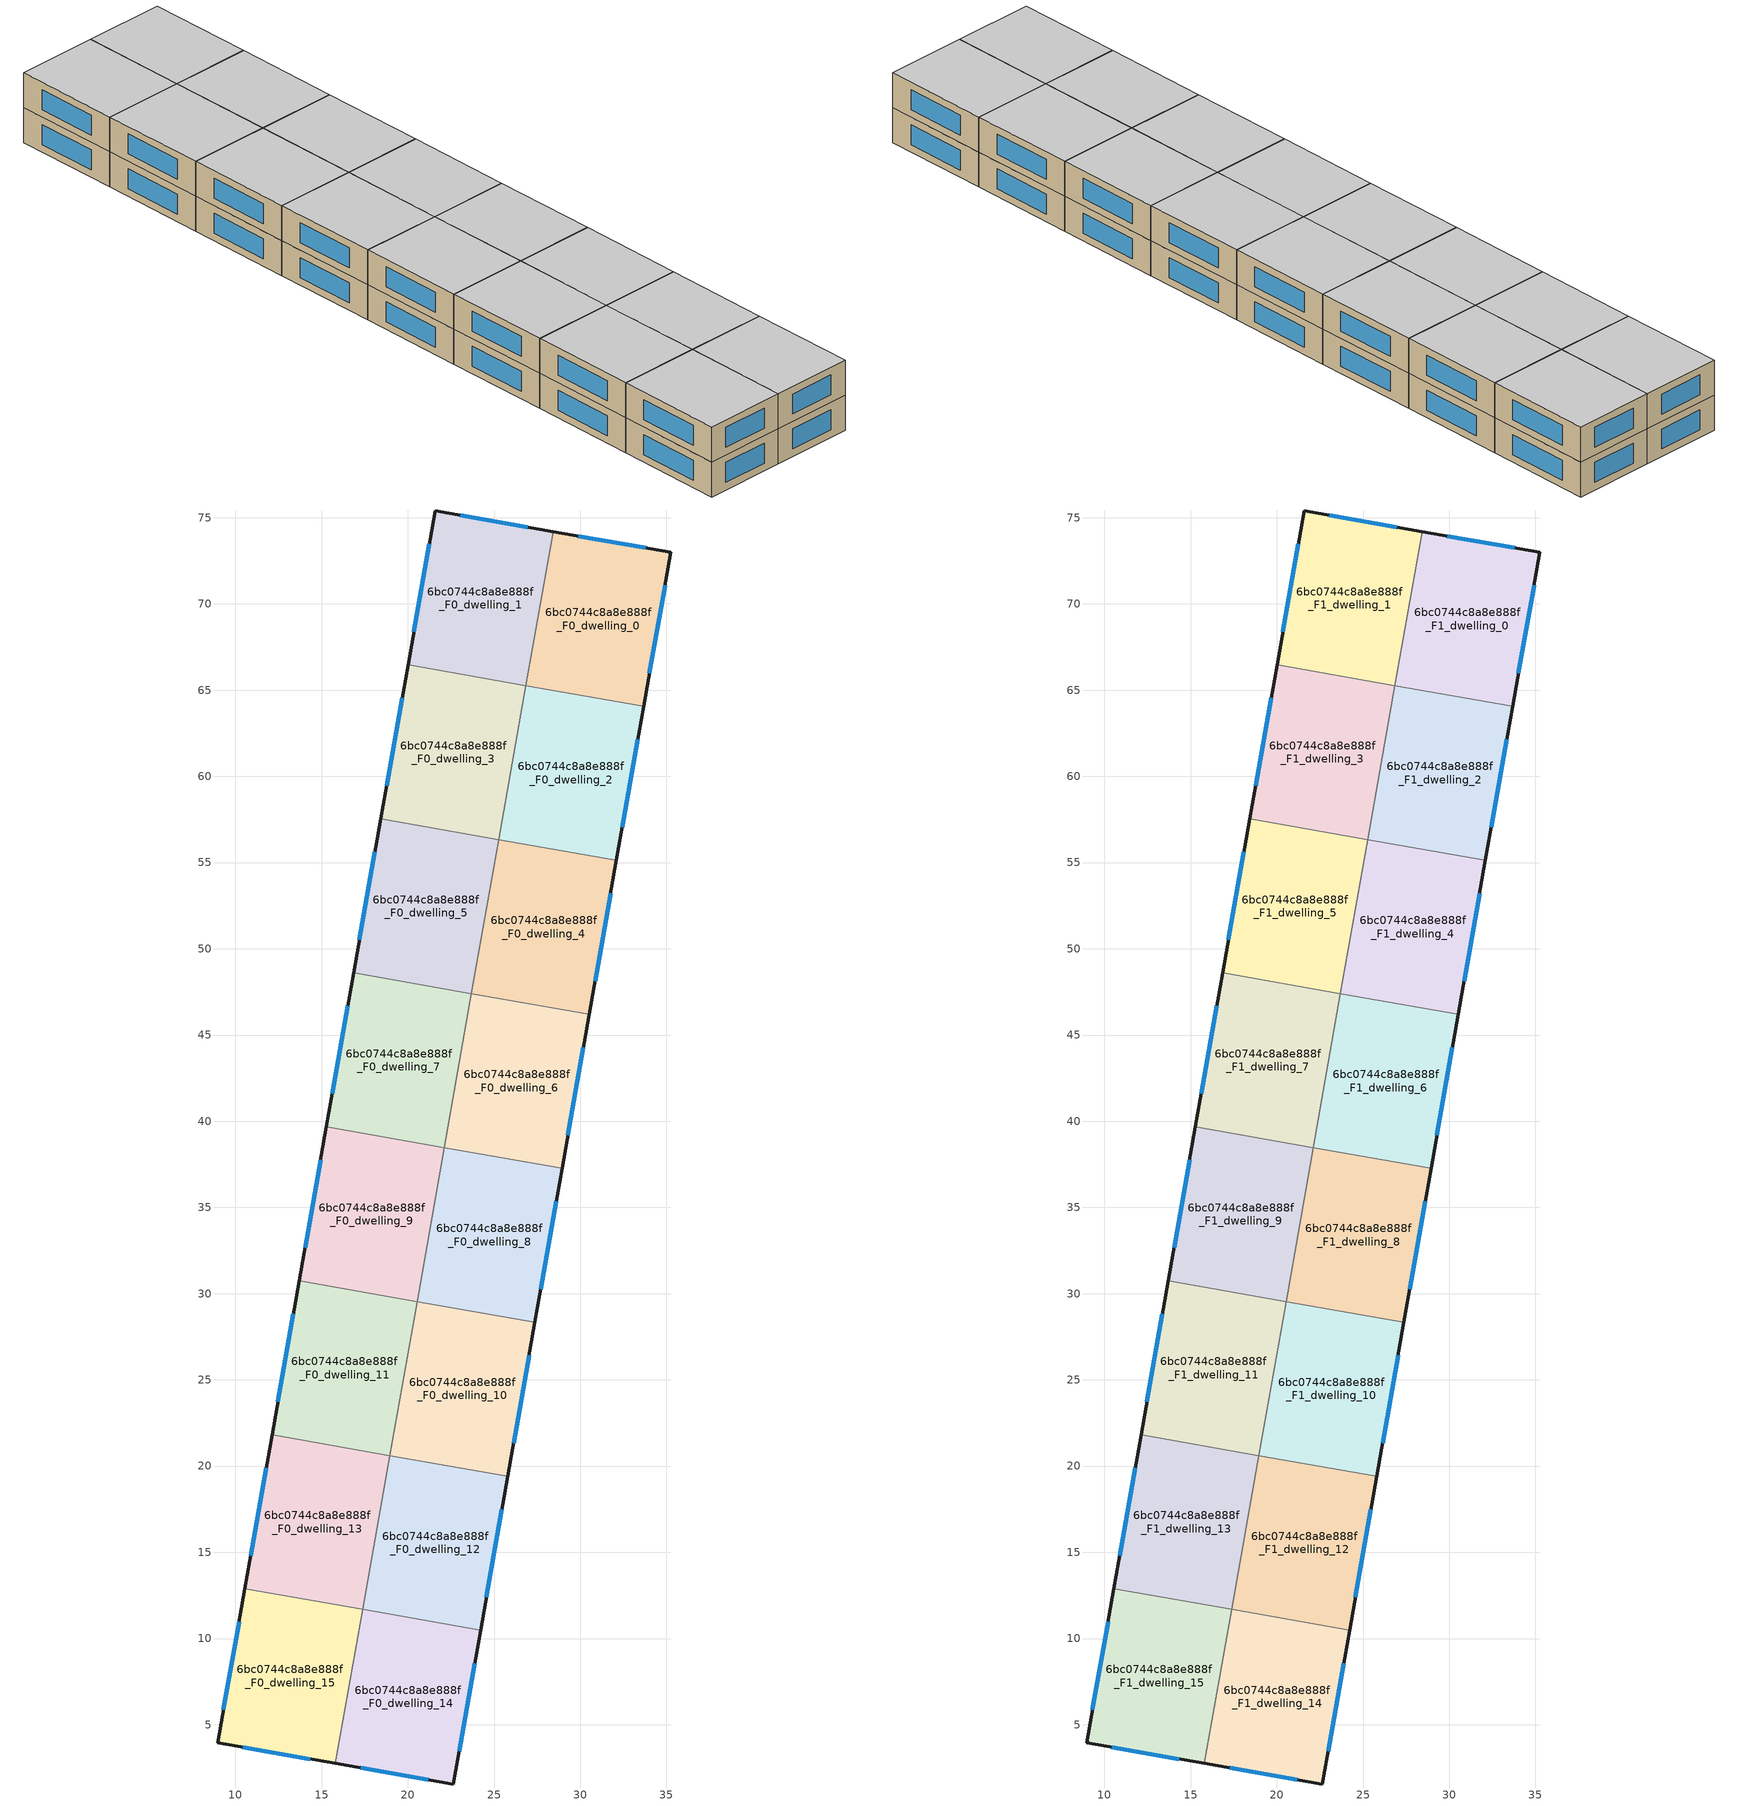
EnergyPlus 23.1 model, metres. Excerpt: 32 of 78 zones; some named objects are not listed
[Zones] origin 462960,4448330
6bc0744c8a8e888f_F0_dwelling_0
 floor ground (EU_floor_Construction): 35.26,72.99 33.68,64.05 26.85,65.26 28.42,74.19 z0
 wall outside (EU_wall_Construction): 33.68,64.05 35.26,72.99 28.42,74.19 z0:3
 wall to 6bc0744c8a8e888f_F0_dwelling_1 (EU_wall_Construction): 28.42,74.19 26.85,65.26 z0:3
 wall to 6bc0744c8a8e888f_F0_dwelling_2 (EU_wall_Construction): 26.85,65.26 33.68,64.05 z0:3
 window (EU_Window_Construction): 33.79,73.25 29.89,73.94 / 34.02,65.97 34.92,71.08 z0.64:2.36
6bc0744c8a8e888f_F0_dwelling_1
 floor ground (EU_floor_Construction): 28.42,74.19 26.85,65.26 20.01,66.47 21.59,75.39 z0
 wall outside (EU_wall_Construction): 28.42,74.19 21.59,75.39 20.01,66.47 z0:3
 wall to 6bc0744c8a8e888f_F0_dwelling_3 (EU_wall_Construction): 20.01,66.47 26.84,65.26 z0:3
 window (EU_Window_Construction): 26.96,74.45 23.05,75.13 / 21.25,73.48 20.35,68.38 z0.64:2.36
6bc0744c8a8e888f_F0_dwelling_10
 floor ground (EU_floor_Construction): 27.37,28.33 25.8,19.4 18.96,20.61 20.54,29.54 z0
 wall outside (EU_wall_Construction): 25.8,19.4 27.37,28.33 z0:3
 wall to 6bc0744c8a8e888f_F0_dwelling_12 (EU_wall_Construction): 18.96,20.61 25.8,19.4 z0:3
 wall to 6bc0744c8a8e888f_F0_dwelling_11 (EU_wall_Construction): 20.54,29.54 18.96,20.61 z0:3
 wall to 6bc0744c8a8e888f_F0_dwelling_8 (EU_wall_Construction): 27.37,28.33 20.54,29.54 z0:3
 window (EU_Window_Construction): 26.13,21.32 27.04,26.42 z0.64:2.36
6bc0744c8a8e888f_F0_dwelling_11
 floor ground (EU_floor_Construction): 20.54,29.54 18.96,20.61 12.12,21.82 13.7,30.75 z0
 wall outside (EU_wall_Construction): 13.7,30.75 12.12,21.82 z0:3
 wall to 6bc0744c8a8e888f_F0_dwelling_9 (EU_wall_Construction): 20.54,29.54 13.7,30.75 z0:3
 wall to 6bc0744c8a8e888f_F0_dwelling_13 (EU_wall_Construction): 12.12,21.82 18.96,20.61 z0:3
 window (EU_Window_Construction): 13.36,28.83 12.46,23.73 z0.64:2.36
6bc0744c8a8e888f_F0_dwelling_12
 floor ground (EU_floor_Construction): 25.8,19.4 24.22,10.48 17.39,11.68 18.96,20.61 z0
 wall outside (EU_wall_Construction): 24.22,10.48 25.8,19.4 z0:3
 wall to 6bc0744c8a8e888f_F0_dwelling_13 (EU_wall_Construction): 18.96,20.61 17.39,11.68 z0:3
 wall to 6bc0744c8a8e888f_F0_dwelling_14 (EU_wall_Construction): 17.39,11.68 24.22,10.48 z0:3
 window (EU_Window_Construction): 24.56,12.39 25.46,17.49 z0.64:2.36
6bc0744c8a8e888f_F0_dwelling_13
 floor ground (EU_floor_Construction): 18.96,20.61 17.39,11.68 10.55,12.89 12.12,21.82 z0
 wall outside (EU_wall_Construction): 12.12,21.82 10.55,12.89 z0:3
 wall to 6bc0744c8a8e888f_F0_dwelling_15 (EU_wall_Construction): 10.55,12.89 17.38,11.68 z0:3
 window (EU_Window_Construction): 11.79,19.91 10.89,14.8 z0.64:2.36
6bc0744c8a8e888f_F0_dwelling_14
 floor ground (EU_floor_Construction): 24.22,10.48 22.65,1.56 15.8,2.76 17.38,11.68 z0
 wall outside (EU_wall_Construction): 15.8,2.76 22.65,1.56 24.22,10.48 z0:3
 wall to 6bc0744c8a8e888f_F0_dwelling_15 (EU_wall_Construction): 17.38,11.68 15.8,2.76 z0:3
 window (EU_Window_Construction): 17.27,2.5 21.18,1.82 / 22.98,3.47 23.88,8.57 z0.64:2.36
6bc0744c8a8e888f_F0_dwelling_15
 floor ground (EU_floor_Construction): 17.38,11.68 15.8,2.76 8.97,3.95 10.55,12.89 z0
 wall outside (EU_wall_Construction): 10.55,12.89 8.97,3.95 15.8,2.76 z0:3
 window (EU_Window_Construction): 10.43,3.69 14.34,3.01 / 10.21,10.97 9.31,5.86 z0.64:2.36
6bc0744c8a8e888f_F0_dwelling_2
 floor ground (EU_floor_Construction): 33.68,64.05 32.1,55.12 25.27,56.33 26.84,65.26 z0
 wall outside (EU_wall_Construction): 32.1,55.12 33.68,64.05 z0:3
 wall to 6bc0744c8a8e888f_F0_dwelling_4 (EU_wall_Construction): 25.27,56.33 32.1,55.12 z0:3
 wall to 6bc0744c8a8e888f_F0_dwelling_3 (EU_wall_Construction): 26.84,65.26 25.27,56.33 z0:3
 window (EU_Window_Construction): 32.44,57.04 33.34,62.14 z0.64:2.36
6bc0744c8a8e888f_F0_dwelling_3
 floor ground (EU_floor_Construction): 26.84,65.26 25.27,56.33 18.43,57.54 20.01,66.47 z0
 wall outside (EU_wall_Construction): 20.01,66.47 18.43,57.54 z0:3
 wall to 6bc0744c8a8e888f_F0_dwelling_5 (EU_wall_Construction): 18.43,57.54 25.27,56.33 z0:3
 window (EU_Window_Construction): 19.67,64.55 18.77,59.45 z0.64:2.36
6bc0744c8a8e888f_F0_dwelling_4
 floor ground (EU_floor_Construction): 32.1,55.12 30.53,46.19 23.69,47.4 25.27,56.33 z0
 wall outside (EU_wall_Construction): 30.53,46.19 32.1,55.12 z0:3
 wall to 6bc0744c8a8e888f_F0_dwelling_6 (EU_wall_Construction): 23.69,47.4 30.53,46.19 z0:3
 wall to 6bc0744c8a8e888f_F0_dwelling_5 (EU_wall_Construction): 25.27,56.33 23.69,47.4 z0:3
 window (EU_Window_Construction): 30.86,48.11 31.76,53.21 z0.64:2.36
6bc0744c8a8e888f_F0_dwelling_5
 floor ground (EU_floor_Construction): 25.27,56.33 23.69,47.4 16.86,48.61 18.43,57.54 z0
 wall outside (EU_wall_Construction): 18.43,57.54 16.86,48.61 z0:3
 wall to 6bc0744c8a8e888f_F0_dwelling_7 (EU_wall_Construction): 16.86,48.61 23.69,47.4 z0:3
 window (EU_Window_Construction): 18.1,55.62 17.19,50.52 z0.64:2.36
6bc0744c8a8e888f_F0_dwelling_6
 floor ground (EU_floor_Construction): 30.53,46.19 28.95,37.26 22.11,38.47 23.69,47.4 z0
 wall outside (EU_wall_Construction): 28.95,37.26 30.53,46.19 z0:3
 wall to 6bc0744c8a8e888f_F0_dwelling_8 (EU_wall_Construction): 22.11,38.47 28.95,37.26 z0:3
 wall to 6bc0744c8a8e888f_F0_dwelling_7 (EU_wall_Construction): 23.69,47.4 22.11,38.47 z0:3
 window (EU_Window_Construction): 29.29,39.18 30.19,44.28 z0.64:2.36
6bc0744c8a8e888f_F0_dwelling_7
 floor ground (EU_floor_Construction): 23.69,47.4 22.11,38.47 15.28,39.68 16.86,48.61 z0
 wall outside (EU_wall_Construction): 16.86,48.61 15.28,39.68 z0:3
 wall to 6bc0744c8a8e888f_F0_dwelling_9 (EU_wall_Construction): 15.28,39.68 22.11,38.47 z0:3
 window (EU_Window_Construction): 16.52,46.69 15.62,41.59 z0.64:2.36
6bc0744c8a8e888f_F0_dwelling_8
 floor ground (EU_floor_Construction): 28.95,37.26 27.37,28.33 20.54,29.54 22.11,38.47 z0
 wall outside (EU_wall_Construction): 27.37,28.33 28.95,37.26 z0:3
 wall to 6bc0744c8a8e888f_F0_dwelling_9 (EU_wall_Construction): 22.11,38.47 20.54,29.54 z0:3
 window (EU_Window_Construction): 27.71,30.25 28.61,35.35 z0.64:2.36
6bc0744c8a8e888f_F0_dwelling_9
 floor ground (EU_floor_Construction): 22.11,38.47 20.54,29.54 13.7,30.75 15.28,39.68 z0
 wall outside (EU_wall_Construction): 15.28,39.68 13.7,30.75 z0:3
 window (EU_Window_Construction): 14.94,37.76 14.04,32.66 z0.64:2.36
6bc0744c8a8e888f_F1_dwelling_0
 floor to 6bc0744c8a8e888f_F0_dwelling_0 (EU_floor_Construction): 35.26,72.99 33.68,64.05 26.85,65.26 28.42,74.19 z3
 wall outside (EU_wall_Construction): 33.68,64.05 35.26,72.99 28.42,74.19 z3:6
 wall to 6bc0744c8a8e888f_F1_dwelling_1 (EU_wall_Construction): 28.42,74.19 26.85,65.26 z3:6
 wall to 6bc0744c8a8e888f_F1_dwelling_2 (EU_wall_Construction): 26.85,65.26 33.68,64.05 z3:6
 window (EU_Window_Construction): 33.79,73.25 29.89,73.94 / 34.02,65.97 34.92,71.08 z3.64:5.36
 ceiling to 6bc0744c8a8e888f_F2_dwelling_0 (EU_floor_Construction): 33.68,64.05 35.26,72.99 28.42,74.19 26.85,65.26 z6
6bc0744c8a8e888f_F1_dwelling_1
 floor to 6bc0744c8a8e888f_F0_dwelling_1 (EU_floor_Construction): 28.42,74.19 26.85,65.26 20.01,66.47 21.59,75.39 z3
 wall outside (EU_wall_Construction): 28.42,74.19 21.59,75.39 20.01,66.47 z3:6
 wall to 6bc0744c8a8e888f_F1_dwelling_3 (EU_wall_Construction): 20.01,66.47 26.84,65.26 z3:6
 window (EU_Window_Construction): 26.96,74.45 23.05,75.13 / 21.25,73.48 20.35,68.38 z3.64:5.36
 ceiling to 6bc0744c8a8e888f_F2_dwelling_1 (EU_floor_Construction): 26.85,65.26 28.42,74.19 21.59,75.39 20.01,66.47 z6
6bc0744c8a8e888f_F1_dwelling_10
 floor to 6bc0744c8a8e888f_F0_dwelling_10 (EU_floor_Construction): 27.37,28.33 25.8,19.4 18.96,20.61 20.54,29.54 z3
 wall outside (EU_wall_Construction): 25.8,19.4 27.37,28.33 z3:6
 wall to 6bc0744c8a8e888f_F1_dwelling_12 (EU_wall_Construction): 18.96,20.61 25.8,19.4 z3:6
 wall to 6bc0744c8a8e888f_F1_dwelling_11 (EU_wall_Construction): 20.54,29.54 18.96,20.61 z3:6
 wall to 6bc0744c8a8e888f_F1_dwelling_8 (EU_wall_Construction): 27.37,28.33 20.54,29.54 z3:6
 window (EU_Window_Construction): 26.13,21.32 27.04,26.42 z3.64:5.36
 ceiling to 6bc0744c8a8e888f_F2_dwelling_10 (EU_floor_Construction): 25.8,19.4 27.37,28.33 20.54,29.54 18.96,20.61 z6
6bc0744c8a8e888f_F1_dwelling_11
 floor to 6bc0744c8a8e888f_F0_dwelling_11 (EU_floor_Construction): 20.54,29.54 18.96,20.61 12.12,21.82 13.7,30.75 z3
 wall outside (EU_wall_Construction): 13.7,30.75 12.12,21.82 z3:6
 wall to 6bc0744c8a8e888f_F1_dwelling_9 (EU_wall_Construction): 20.54,29.54 13.7,30.75 z3:6
 wall to 6bc0744c8a8e888f_F1_dwelling_13 (EU_wall_Construction): 12.12,21.82 18.96,20.61 z3:6
 window (EU_Window_Construction): 13.36,28.83 12.46,23.73 z3.64:5.36
 ceiling to 6bc0744c8a8e888f_F2_dwelling_11 (EU_floor_Construction): 18.96,20.61 20.54,29.54 13.7,30.75 12.12,21.82 z6
6bc0744c8a8e888f_F1_dwelling_12
 floor to 6bc0744c8a8e888f_F0_dwelling_12 (EU_floor_Construction): 25.8,19.4 24.22,10.48 17.39,11.68 18.96,20.61 z3
 wall outside (EU_wall_Construction): 24.22,10.48 25.8,19.4 z3:6
 wall to 6bc0744c8a8e888f_F1_dwelling_13 (EU_wall_Construction): 18.96,20.61 17.39,11.68 z3:6
 wall to 6bc0744c8a8e888f_F1_dwelling_14 (EU_wall_Construction): 17.39,11.68 24.22,10.48 z3:6
 window (EU_Window_Construction): 24.56,12.39 25.46,17.49 z3.64:5.36
 ceiling to 6bc0744c8a8e888f_F2_dwelling_12 (EU_floor_Construction): 24.22,10.48 25.8,19.4 18.96,20.61 17.39,11.68 z6
6bc0744c8a8e888f_F1_dwelling_13
 floor to 6bc0744c8a8e888f_F0_dwelling_13 (EU_floor_Construction): 18.96,20.61 17.39,11.68 10.55,12.89 12.12,21.82 z3
 wall outside (EU_wall_Construction): 12.12,21.82 10.55,12.89 z3:6
 wall to 6bc0744c8a8e888f_F1_dwelling_15 (EU_wall_Construction): 10.55,12.89 17.38,11.68 z3:6
 window (EU_Window_Construction): 11.79,19.91 10.89,14.8 z3.64:5.36
 ceiling to 6bc0744c8a8e888f_F2_dwelling_13 (EU_floor_Construction): 17.39,11.68 18.96,20.61 12.12,21.82 10.55,12.89 z6
6bc0744c8a8e888f_F1_dwelling_14
 floor to 6bc0744c8a8e888f_F0_dwelling_14 (EU_floor_Construction): 24.22,10.48 22.65,1.56 15.8,2.76 17.38,11.68 z3
 wall outside (EU_wall_Construction): 15.8,2.76 22.65,1.56 24.22,10.48 z3:6
 wall to 6bc0744c8a8e888f_F1_dwelling_15 (EU_wall_Construction): 17.38,11.68 15.8,2.76 z3:6
 window (EU_Window_Construction): 17.27,2.5 21.18,1.82 / 22.98,3.47 23.88,8.57 z3.64:5.36
 ceiling to 6bc0744c8a8e888f_F2_dwelling_14 (EU_floor_Construction): 22.65,1.56 24.22,10.48 17.38,11.68 15.8,2.76 z6
6bc0744c8a8e888f_F1_dwelling_15
 floor to 6bc0744c8a8e888f_F0_dwelling_15 (EU_floor_Construction): 17.38,11.68 15.8,2.76 8.97,3.95 10.55,12.89 z3
 wall outside (EU_wall_Construction): 10.55,12.89 8.97,3.95 15.8,2.76 z3:6
 window (EU_Window_Construction): 10.43,3.69 14.34,3.01 / 10.21,10.97 9.31,5.86 z3.64:5.36
 ceiling to 6bc0744c8a8e888f_F2_dwelling_15 (EU_floor_Construction): 15.8,2.76 17.38,11.68 10.55,12.89 8.97,3.95 z6
6bc0744c8a8e888f_F1_dwelling_2
 floor to 6bc0744c8a8e888f_F0_dwelling_2 (EU_floor_Construction): 33.68,64.05 32.1,55.12 25.27,56.33 26.84,65.26 z3
 wall outside (EU_wall_Construction): 32.1,55.12 33.68,64.05 z3:6
 wall to 6bc0744c8a8e888f_F1_dwelling_4 (EU_wall_Construction): 25.27,56.33 32.1,55.12 z3:6
 wall to 6bc0744c8a8e888f_F1_dwelling_3 (EU_wall_Construction): 26.84,65.26 25.27,56.33 z3:6
 window (EU_Window_Construction): 32.44,57.04 33.34,62.14 z3.64:5.36
 ceiling to 6bc0744c8a8e888f_F2_dwelling_2 (EU_floor_Construction): 32.1,55.12 33.68,64.05 26.84,65.26 25.27,56.33 z6
6bc0744c8a8e888f_F1_dwelling_3
 floor to 6bc0744c8a8e888f_F0_dwelling_3 (EU_floor_Construction): 26.84,65.26 25.27,56.33 18.43,57.54 20.01,66.47 z3
 wall outside (EU_wall_Construction): 20.01,66.47 18.43,57.54 z3:6
 wall to 6bc0744c8a8e888f_F1_dwelling_5 (EU_wall_Construction): 18.43,57.54 25.27,56.33 z3:6
 window (EU_Window_Construction): 19.67,64.55 18.77,59.45 z3.64:5.36
 ceiling to 6bc0744c8a8e888f_F2_dwelling_3 (EU_floor_Construction): 25.27,56.33 26.84,65.26 20.01,66.47 18.43,57.54 z6
6bc0744c8a8e888f_F1_dwelling_4
 floor to 6bc0744c8a8e888f_F0_dwelling_4 (EU_floor_Construction): 32.1,55.12 30.53,46.19 23.69,47.4 25.27,56.33 z3
 wall outside (EU_wall_Construction): 30.53,46.19 32.1,55.12 z3:6
 wall to 6bc0744c8a8e888f_F1_dwelling_6 (EU_wall_Construction): 23.69,47.4 30.53,46.19 z3:6
 wall to 6bc0744c8a8e888f_F1_dwelling_5 (EU_wall_Construction): 25.27,56.33 23.69,47.4 z3:6
 window (EU_Window_Construction): 30.86,48.11 31.76,53.21 z3.64:5.36
 ceiling to 6bc0744c8a8e888f_F2_dwelling_4 (EU_floor_Construction): 30.53,46.19 32.1,55.12 25.27,56.33 23.69,47.4 z6
6bc0744c8a8e888f_F1_dwelling_5
 floor to 6bc0744c8a8e888f_F0_dwelling_5 (EU_floor_Construction): 25.27,56.33 23.69,47.4 16.86,48.61 18.43,57.54 z3
 wall outside (EU_wall_Construction): 18.43,57.54 16.86,48.61 z3:6
 wall to 6bc0744c8a8e888f_F1_dwelling_7 (EU_wall_Construction): 16.86,48.61 23.69,47.4 z3:6
 window (EU_Window_Construction): 18.1,55.62 17.19,50.52 z3.64:5.36
 ceiling to 6bc0744c8a8e888f_F2_dwelling_5 (EU_floor_Construction): 23.69,47.4 25.27,56.33 18.43,57.54 16.86,48.61 z6
6bc0744c8a8e888f_F1_dwelling_6
 floor to 6bc0744c8a8e888f_F0_dwelling_6 (EU_floor_Construction): 30.53,46.19 28.95,37.26 22.11,38.47 23.69,47.4 z3
 wall outside (EU_wall_Construction): 28.95,37.26 30.53,46.19 z3:6
 wall to 6bc0744c8a8e888f_F1_dwelling_8 (EU_wall_Construction): 22.11,38.47 28.95,37.26 z3:6
 wall to 6bc0744c8a8e888f_F1_dwelling_7 (EU_wall_Construction): 23.69,47.4 22.11,38.47 z3:6
 window (EU_Window_Construction): 29.29,39.18 30.19,44.28 z3.64:5.36
 ceiling to 6bc0744c8a8e888f_F2_dwelling_6 (EU_floor_Construction): 28.95,37.26 30.53,46.19 23.69,47.4 22.11,38.47 z6
6bc0744c8a8e888f_F1_dwelling_7
 floor to 6bc0744c8a8e888f_F0_dwelling_7 (EU_floor_Construction): 23.69,47.4 22.11,38.47 15.28,39.68 16.86,48.61 z3
 wall outside (EU_wall_Construction): 16.86,48.61 15.28,39.68 z3:6
 wall to 6bc0744c8a8e888f_F1_dwelling_9 (EU_wall_Construction): 15.28,39.68 22.11,38.47 z3:6
 window (EU_Window_Construction): 16.52,46.69 15.62,41.59 z3.64:5.36
 ceiling to 6bc0744c8a8e888f_F2_dwelling_7 (EU_floor_Construction): 22.11,38.47 23.69,47.4 16.86,48.61 15.28,39.68 z6
6bc0744c8a8e888f_F1_dwelling_8
 floor to 6bc0744c8a8e888f_F0_dwelling_8 (EU_floor_Construction): 28.95,37.26 27.37,28.33 20.54,29.54 22.11,38.47 z3
 wall outside (EU_wall_Construction): 27.37,28.33 28.95,37.26 z3:6
 wall to 6bc0744c8a8e888f_F1_dwelling_9 (EU_wall_Construction): 22.11,38.47 20.54,29.54 z3:6
 window (EU_Window_Construction): 27.71,30.25 28.61,35.35 z3.64:5.36
 ceiling to 6bc0744c8a8e888f_F2_dwelling_8 (EU_floor_Construction): 27.37,28.33 28.95,37.26 22.11,38.47 20.54,29.54 z6
6bc0744c8a8e888f_F1_dwelling_9
 floor to 6bc0744c8a8e888f_F0_dwelling_9 (EU_floor_Construction): 22.11,38.47 20.54,29.54 13.7,30.75 15.28,39.68 z3
 wall outside (EU_wall_Construction): 15.28,39.68 13.7,30.75 z3:6
 window (EU_Window_Construction): 14.94,37.76 14.04,32.66 z3.64:5.36
 ceiling to 6bc0744c8a8e888f_F2_dwelling_9 (EU_floor_Construction): 20.54,29.54 22.11,38.47 15.28,39.68 13.7,30.75 z6
[Building]
EU S2 Campaign: North Axis=0; Terrain=City; Solar Distribution=FullExterior
[Site:Location]
Yerevan-Zvartnots.Intl.AP: Latitude=40.15; Longitude=44.383; Time Zone=4; Elevation=854
[SizingPeriod:WeatherFileDays]
AnnualSizingPeriod: Begin Month=1; Begin Day of Month=1; End Month=12; End Day of Month=31; Day of Week for Start Day=Monday; Use Weather File Daylight Saving Period=No; Use Weather File Rain and Snow Indicators=No
[MATERIAL]
EU_InternalMass_Material: Roughness=MediumRough; Thickness=0.1; Conductivity=1; Density=1800; Specific Heat=900; Thermal Absorptance=0.9; Solar Absorptance=0.7; Visible Absorptance=0.7
[MATERIAL:NOMASS] Roughness=MediumRough; Thermal Absorptance=0.9; Solar Absorptance=0.7; Visible Absorptance=0.7
Name | Thermal Resistance
EU_wall_NoMass | 1.05043
EU_floor_NoMass | 0.478065
[WINDOWMATERIAL:SIMPLEGLAZINGSYSTEM]
EU_Window_SimpleGlazing: UFactor=2.5566; Solar Heat Gain Coefficient=0.75; Visible Transmittance=0.75
[CONSTRUCTION]
EU_wall_Construction: EU_wall_NoMass
EU_floor_Construction: EU_floor_NoMass
EU_Window_Construction: EU_Window_SimpleGlazing
EU_InternalMass_Construction: EU_InternalMass_Material
[ZONE] Type=1; Multiplier=1; Ceiling Height=autocalculate; Floor Area=autocalculate; Part of Total Floor Area=Yes
Name | Volume
6bc0744c8a8e888f_F0_dwelling_0; 6bc0744c8a8e888f_F1_dwelling_0; 6bc0744c8a8e888f_F0_dwelling_7; 6bc0744c8a8e888f_F1_dwelling_7 | 188.819
6bc0744c8a8e888f_F0_dwelling_1; 6bc0744c8a8e888f_F1_dwelling_1 | 188.798
6bc0744c8a8e888f_F0_dwelling_10; 6bc0744c8a8e888f_F1_dwelling_10; 6bc0744c8a8e888f_F0_dwelling_15; 6bc0744c8a8e888f_F1_dwelling_15; 6bc0744c8a8e888f_F0_dwelling_9; 6bc0744c8a8e888f_F1_dwelling_9 | 188.811
6bc0744c8a8e888f_F0_dwelling_11; 6bc0744c8a8e888f_F1_dwelling_11 | 188.826
6bc0744c8a8e888f_F0_dwelling_12; 6bc0744c8a8e888f_F1_dwelling_12 | 188.789
6bc0744c8a8e888f_F0_dwelling_13; 6bc0744c8a8e888f_F1_dwelling_13 | 188.817
6bc0744c8a8e888f_F0_dwelling_14; 6bc0744c8a8e888f_F1_dwelling_14 | 188.822
6bc0744c8a8e888f_F0_dwelling_2; 6bc0744c8a8e888f_F1_dwelling_2 | 188.797
6bc0744c8a8e888f_F0_dwelling_3; 6bc0744c8a8e888f_F1_dwelling_3; 6bc0744c8a8e888f_F0_dwelling_4; 6bc0744c8a8e888f_F1_dwelling_4 | 188.801
6bc0744c8a8e888f_F0_dwelling_5; 6bc0744c8a8e888f_F1_dwelling_5 | 188.828
6bc0744c8a8e888f_F0_dwelling_6; 6bc0744c8a8e888f_F1_dwelling_6 | 188.8
6bc0744c8a8e888f_F0_dwelling_8; 6bc0744c8a8e888f_F1_dwelling_8 | 188.804
[INTERNALMASS] Construction=EU_InternalMass_Construction
Name | Zone or ZoneList | Surface Area
6bc0744c8a8e888f_F0_dwelling_0_EU_InternalMass | 6bc0744c8a8e888f_F0_dwelling_0 | 62.9381
6bc0744c8a8e888f_F0_dwelling_1_EU_InternalMass | 6bc0744c8a8e888f_F0_dwelling_1 | 62.9315
6bc0744c8a8e888f_F0_dwelling_2_EU_InternalMass | 6bc0744c8a8e888f_F0_dwelling_2 | 62.9329
6bc0744c8a8e888f_F0_dwelling_3_EU_InternalMass | 6bc0744c8a8e888f_F0_dwelling_3 | 62.9333
6bc0744c8a8e888f_F0_dwelling_4_EU_InternalMass | 6bc0744c8a8e888f_F0_dwelling_4 | 62.9315
6bc0744c8a8e888f_F0_dwelling_5_EU_InternalMass | 6bc0744c8a8e888f_F0_dwelling_5 | 62.9404
6bc0744c8a8e888f_F0_dwelling_6_EU_InternalMass | 6bc0744c8a8e888f_F0_dwelling_6 | 62.9333
6bc0744c8a8e888f_F0_dwelling_7_EU_InternalMass | 6bc0744c8a8e888f_F0_dwelling_7 | 62.9378
6bc0744c8a8e888f_F0_dwelling_8_EU_InternalMass | 6bc0744c8a8e888f_F0_dwelling_8 | 62.9346
6bc0744c8a8e888f_F0_dwelling_9_EU_InternalMass | 6bc0744c8a8e888f_F0_dwelling_9 | 62.9389
6bc0744c8a8e888f_F0_dwelling_10_EU_InternalMass | 6bc0744c8a8e888f_F0_dwelling_10 | 62.9405
6bc0744c8a8e888f_F0_dwelling_11_EU_InternalMass | 6bc0744c8a8e888f_F0_dwelling_11 | 62.9389
6bc0744c8a8e888f_F0_dwelling_12_EU_InternalMass | 6bc0744c8a8e888f_F0_dwelling_12 | 62.9294
6bc0744c8a8e888f_F0_dwelling_13_EU_InternalMass | 6bc0744c8a8e888f_F0_dwelling_13 | 62.9369
6bc0744c8a8e888f_F0_dwelling_14_EU_InternalMass | 6bc0744c8a8e888f_F0_dwelling_14 | 62.9413
6bc0744c8a8e888f_F0_dwelling_15_EU_InternalMass | 6bc0744c8a8e888f_F0_dwelling_15 | 62.9356
6bc0744c8a8e888f_F1_dwelling_0_EU_InternalMass | 6bc0744c8a8e888f_F1_dwelling_0 | 62.9381
6bc0744c8a8e888f_F1_dwelling_1_EU_InternalMass | 6bc0744c8a8e888f_F1_dwelling_1 | 62.9315
6bc0744c8a8e888f_F1_dwelling_2_EU_InternalMass | 6bc0744c8a8e888f_F1_dwelling_2 | 62.9329
6bc0744c8a8e888f_F1_dwelling_3_EU_InternalMass | 6bc0744c8a8e888f_F1_dwelling_3 | 62.9333
6bc0744c8a8e888f_F1_dwelling_4_EU_InternalMass | 6bc0744c8a8e888f_F1_dwelling_4 | 62.9315
6bc0744c8a8e888f_F1_dwelling_5_EU_InternalMass | 6bc0744c8a8e888f_F1_dwelling_5 | 62.9404
6bc0744c8a8e888f_F1_dwelling_6_EU_InternalMass | 6bc0744c8a8e888f_F1_dwelling_6 | 62.9333
6bc0744c8a8e888f_F1_dwelling_7_EU_InternalMass | 6bc0744c8a8e888f_F1_dwelling_7 | 62.9378
6bc0744c8a8e888f_F1_dwelling_8_EU_InternalMass | 6bc0744c8a8e888f_F1_dwelling_8 | 62.9346
6bc0744c8a8e888f_F1_dwelling_9_EU_InternalMass | 6bc0744c8a8e888f_F1_dwelling_9 | 62.9389
6bc0744c8a8e888f_F1_dwelling_10_EU_InternalMass | 6bc0744c8a8e888f_F1_dwelling_10 | 62.9405
6bc0744c8a8e888f_F1_dwelling_11_EU_InternalMass | 6bc0744c8a8e888f_F1_dwelling_11 | 62.9389
6bc0744c8a8e888f_F1_dwelling_12_EU_InternalMass | 6bc0744c8a8e888f_F1_dwelling_12 | 62.9294
6bc0744c8a8e888f_F1_dwelling_13_EU_InternalMass | 6bc0744c8a8e888f_F1_dwelling_13 | 62.9369
6bc0744c8a8e888f_F1_dwelling_14_EU_InternalMass | 6bc0744c8a8e888f_F1_dwelling_14 | 62.9413
6bc0744c8a8e888f_F1_dwelling_15_EU_InternalMass | 6bc0744c8a8e888f_F1_dwelling_15 | 62.9356
[OTHEREQUIPMENT] Fuel Type=Electricity; Design Level Calculation Method=Watts/Area; Power per Zone Floor Area=1; Fraction Latent=0; Fraction Radiant=0; Fraction Lost=0; Carbon Dioxide Generation Rate=0; EndUse Subcategory=EU_Step8_InternalGains
Name | Zone or ZoneList or Space or SpaceList | Schedule
EU_Step8_InternalGain_6bc0744c8a8e888f_F0_dwelling_0_f000 | 6bc0744c8a8e888f_F0_dwelling_0 | EU_Step8_GainSchedule_6bc0744c8a8e888f_F0_dwelling_0_f000
EU_Step8_InternalGain_6bc0744c8a8e888f_F0_dwelling_1_f000 | 6bc0744c8a8e888f_F0_dwelling_1 | EU_Step8_GainSchedule_6bc0744c8a8e888f_F0_dwelling_1_f000
EU_Step8_InternalGain_6bc0744c8a8e888f_F0_dwelling_2_f000 | 6bc0744c8a8e888f_F0_dwelling_2 | EU_Step8_GainSchedule_6bc0744c8a8e888f_F0_dwelling_2_f000
EU_Step8_InternalGain_6bc0744c8a8e888f_F0_dwelling_3_f000 | 6bc0744c8a8e888f_F0_dwelling_3 | EU_Step8_GainSchedule_6bc0744c8a8e888f_F0_dwelling_3_f000
EU_Step8_InternalGain_6bc0744c8a8e888f_F0_dwelling_4_f000 | 6bc0744c8a8e888f_F0_dwelling_4 | EU_Step8_GainSchedule_6bc0744c8a8e888f_F0_dwelling_4_f000
EU_Step8_InternalGain_6bc0744c8a8e888f_F0_dwelling_5_f000 | 6bc0744c8a8e888f_F0_dwelling_5 | EU_Step8_GainSchedule_6bc0744c8a8e888f_F0_dwelling_5_f000
EU_Step8_InternalGain_6bc0744c8a8e888f_F0_dwelling_6_f000 | 6bc0744c8a8e888f_F0_dwelling_6 | EU_Step8_GainSchedule_6bc0744c8a8e888f_F0_dwelling_6_f000
EU_Step8_InternalGain_6bc0744c8a8e888f_F0_dwelling_7_f000 | 6bc0744c8a8e888f_F0_dwelling_7 | EU_Step8_GainSchedule_6bc0744c8a8e888f_F0_dwelling_7_f000
EU_Step8_InternalGain_6bc0744c8a8e888f_F0_dwelling_8_f000 | 6bc0744c8a8e888f_F0_dwelling_8 | EU_Step8_GainSchedule_6bc0744c8a8e888f_F0_dwelling_8_f000
EU_Step8_InternalGain_6bc0744c8a8e888f_F0_dwelling_9_f000 | 6bc0744c8a8e888f_F0_dwelling_9 | EU_Step8_GainSchedule_6bc0744c8a8e888f_F0_dwelling_9_f000
EU_Step8_InternalGain_6bc0744c8a8e888f_F0_dwelling_10_f000 | 6bc0744c8a8e888f_F0_dwelling_10 | EU_Step8_GainSchedule_6bc0744c8a8e888f_F0_dwelling_10_f000
EU_Step8_InternalGain_6bc0744c8a8e888f_F0_dwelling_11_f000 | 6bc0744c8a8e888f_F0_dwelling_11 | EU_Step8_GainSchedule_6bc0744c8a8e888f_F0_dwelling_11_f000
EU_Step8_InternalGain_6bc0744c8a8e888f_F0_dwelling_12_f000 | 6bc0744c8a8e888f_F0_dwelling_12 | EU_Step8_GainSchedule_6bc0744c8a8e888f_F0_dwelling_12_f000
EU_Step8_InternalGain_6bc0744c8a8e888f_F0_dwelling_13_f000 | 6bc0744c8a8e888f_F0_dwelling_13 | EU_Step8_GainSchedule_6bc0744c8a8e888f_F0_dwelling_13_f000
EU_Step8_InternalGain_6bc0744c8a8e888f_F0_dwelling_14_f000 | 6bc0744c8a8e888f_F0_dwelling_14 | EU_Step8_GainSchedule_6bc0744c8a8e888f_F0_dwelling_14_f000
EU_Step8_InternalGain_6bc0744c8a8e888f_F0_dwelling_15_f000 | 6bc0744c8a8e888f_F0_dwelling_15 | EU_Step8_GainSchedule_6bc0744c8a8e888f_F0_dwelling_15_f000
EU_Step8_InternalGain_6bc0744c8a8e888f_F1_dwelling_0_f000 | 6bc0744c8a8e888f_F1_dwelling_0 | EU_Step8_GainSchedule_6bc0744c8a8e888f_F1_dwelling_0_f000
EU_Step8_InternalGain_6bc0744c8a8e888f_F1_dwelling_1_f000 | 6bc0744c8a8e888f_F1_dwelling_1 | EU_Step8_GainSchedule_6bc0744c8a8e888f_F1_dwelling_1_f000
EU_Step8_InternalGain_6bc0744c8a8e888f_F1_dwelling_2_f000 | 6bc0744c8a8e888f_F1_dwelling_2 | EU_Step8_GainSchedule_6bc0744c8a8e888f_F1_dwelling_2_f000
EU_Step8_InternalGain_6bc0744c8a8e888f_F1_dwelling_3_f000 | 6bc0744c8a8e888f_F1_dwelling_3 | EU_Step8_GainSchedule_6bc0744c8a8e888f_F1_dwelling_3_f000
EU_Step8_InternalGain_6bc0744c8a8e888f_F1_dwelling_4_f000 | 6bc0744c8a8e888f_F1_dwelling_4 | EU_Step8_GainSchedule_6bc0744c8a8e888f_F1_dwelling_4_f000
EU_Step8_InternalGain_6bc0744c8a8e888f_F1_dwelling_5_f000 | 6bc0744c8a8e888f_F1_dwelling_5 | EU_Step8_GainSchedule_6bc0744c8a8e888f_F1_dwelling_5_f000
EU_Step8_InternalGain_6bc0744c8a8e888f_F1_dwelling_6_f000 | 6bc0744c8a8e888f_F1_dwelling_6 | EU_Step8_GainSchedule_6bc0744c8a8e888f_F1_dwelling_6_f000
EU_Step8_InternalGain_6bc0744c8a8e888f_F1_dwelling_7_f000 | 6bc0744c8a8e888f_F1_dwelling_7 | EU_Step8_GainSchedule_6bc0744c8a8e888f_F1_dwelling_7_f000
EU_Step8_InternalGain_6bc0744c8a8e888f_F1_dwelling_8_f000 | 6bc0744c8a8e888f_F1_dwelling_8 | EU_Step8_GainSchedule_6bc0744c8a8e888f_F1_dwelling_8_f000
EU_Step8_InternalGain_6bc0744c8a8e888f_F1_dwelling_9_f000 | 6bc0744c8a8e888f_F1_dwelling_9 | EU_Step8_GainSchedule_6bc0744c8a8e888f_F1_dwelling_9_f000
EU_Step8_InternalGain_6bc0744c8a8e888f_F1_dwelling_10_f000 | 6bc0744c8a8e888f_F1_dwelling_10 | EU_Step8_GainSchedule_6bc0744c8a8e888f_F1_dwelling_10_f000
EU_Step8_InternalGain_6bc0744c8a8e888f_F1_dwelling_11_f000 | 6bc0744c8a8e888f_F1_dwelling_11 | EU_Step8_GainSchedule_6bc0744c8a8e888f_F1_dwelling_11_f000
EU_Step8_InternalGain_6bc0744c8a8e888f_F1_dwelling_12_f000 | 6bc0744c8a8e888f_F1_dwelling_12 | EU_Step8_GainSchedule_6bc0744c8a8e888f_F1_dwelling_12_f000
EU_Step8_InternalGain_6bc0744c8a8e888f_F1_dwelling_13_f000 | 6bc0744c8a8e888f_F1_dwelling_13 | EU_Step8_GainSchedule_6bc0744c8a8e888f_F1_dwelling_13_f000
EU_Step8_InternalGain_6bc0744c8a8e888f_F1_dwelling_14_f000 | 6bc0744c8a8e888f_F1_dwelling_14 | EU_Step8_GainSchedule_6bc0744c8a8e888f_F1_dwelling_14_f000
EU_Step8_InternalGain_6bc0744c8a8e888f_F1_dwelling_15_f000 | 6bc0744c8a8e888f_F1_dwelling_15 | EU_Step8_GainSchedule_6bc0744c8a8e888f_F1_dwelling_15_f000
[ZONEVENTILATION:DESIGNFLOWRATE] Schedule=EU_AlwaysOn; Design Flow Rate Calculation Method=AirChanges/Hour; Air Changes per Hour=0.557805; Ventilation Type=Natural; Fan Pressure Rise=0; Fan Total Efficiency=1; Constant Term Coefficient=1; Temperature Term Coefficient=0; Velocity Term Coefficient=0; Velocity Squared Term Coefficient=0; Minimum Indoor Temperature=-100; Maximum Indoor Temperature=100; Delta Temperature=-100; Minimum Outdoor Temperature=-100; Maximum Outdoor Temperature=100; Maximum Wind Speed=40
Name | Zone or ZoneList or Space or SpaceList
EU_ConstantAir_6bc0744c8a8e888f_F0_dwelling_0 | 6bc0744c8a8e888f_F0_dwelling_0
EU_ConstantAir_6bc0744c8a8e888f_F0_dwelling_1 | 6bc0744c8a8e888f_F0_dwelling_1
EU_ConstantAir_6bc0744c8a8e888f_F0_dwelling_2 | 6bc0744c8a8e888f_F0_dwelling_2
EU_ConstantAir_6bc0744c8a8e888f_F0_dwelling_3 | 6bc0744c8a8e888f_F0_dwelling_3
EU_ConstantAir_6bc0744c8a8e888f_F0_dwelling_4 | 6bc0744c8a8e888f_F0_dwelling_4
EU_ConstantAir_6bc0744c8a8e888f_F0_dwelling_5 | 6bc0744c8a8e888f_F0_dwelling_5
EU_ConstantAir_6bc0744c8a8e888f_F0_dwelling_6 | 6bc0744c8a8e888f_F0_dwelling_6
EU_ConstantAir_6bc0744c8a8e888f_F0_dwelling_7 | 6bc0744c8a8e888f_F0_dwelling_7
EU_ConstantAir_6bc0744c8a8e888f_F0_dwelling_8 | 6bc0744c8a8e888f_F0_dwelling_8
EU_ConstantAir_6bc0744c8a8e888f_F0_dwelling_9 | 6bc0744c8a8e888f_F0_dwelling_9
EU_ConstantAir_6bc0744c8a8e888f_F0_dwelling_10 | 6bc0744c8a8e888f_F0_dwelling_10
EU_ConstantAir_6bc0744c8a8e888f_F0_dwelling_11 | 6bc0744c8a8e888f_F0_dwelling_11
EU_ConstantAir_6bc0744c8a8e888f_F0_dwelling_12 | 6bc0744c8a8e888f_F0_dwelling_12
EU_ConstantAir_6bc0744c8a8e888f_F0_dwelling_13 | 6bc0744c8a8e888f_F0_dwelling_13
EU_ConstantAir_6bc0744c8a8e888f_F0_dwelling_14 | 6bc0744c8a8e888f_F0_dwelling_14
EU_ConstantAir_6bc0744c8a8e888f_F0_dwelling_15 | 6bc0744c8a8e888f_F0_dwelling_15
EU_ConstantAir_6bc0744c8a8e888f_F1_dwelling_0 | 6bc0744c8a8e888f_F1_dwelling_0
EU_ConstantAir_6bc0744c8a8e888f_F1_dwelling_1 | 6bc0744c8a8e888f_F1_dwelling_1
EU_ConstantAir_6bc0744c8a8e888f_F1_dwelling_2 | 6bc0744c8a8e888f_F1_dwelling_2
EU_ConstantAir_6bc0744c8a8e888f_F1_dwelling_3 | 6bc0744c8a8e888f_F1_dwelling_3
EU_ConstantAir_6bc0744c8a8e888f_F1_dwelling_4 | 6bc0744c8a8e888f_F1_dwelling_4
EU_ConstantAir_6bc0744c8a8e888f_F1_dwelling_5 | 6bc0744c8a8e888f_F1_dwelling_5
EU_ConstantAir_6bc0744c8a8e888f_F1_dwelling_6 | 6bc0744c8a8e888f_F1_dwelling_6
EU_ConstantAir_6bc0744c8a8e888f_F1_dwelling_7 | 6bc0744c8a8e888f_F1_dwelling_7
EU_ConstantAir_6bc0744c8a8e888f_F1_dwelling_8 | 6bc0744c8a8e888f_F1_dwelling_8
EU_ConstantAir_6bc0744c8a8e888f_F1_dwelling_9 | 6bc0744c8a8e888f_F1_dwelling_9
EU_ConstantAir_6bc0744c8a8e888f_F1_dwelling_10 | 6bc0744c8a8e888f_F1_dwelling_10
EU_ConstantAir_6bc0744c8a8e888f_F1_dwelling_11 | 6bc0744c8a8e888f_F1_dwelling_11
EU_ConstantAir_6bc0744c8a8e888f_F1_dwelling_12 | 6bc0744c8a8e888f_F1_dwelling_12
EU_ConstantAir_6bc0744c8a8e888f_F1_dwelling_13 | 6bc0744c8a8e888f_F1_dwelling_13
EU_ConstantAir_6bc0744c8a8e888f_F1_dwelling_14 | 6bc0744c8a8e888f_F1_dwelling_14
EU_ConstantAir_6bc0744c8a8e888f_F1_dwelling_15 | 6bc0744c8a8e888f_F1_dwelling_15
[HVACTEMPLATE:THERMOSTAT] Constant Heating Setpoint=20; Constant Cooling Setpoint=50
EU_HeatOnly_6bc0744c8a8e888f_F0_dwelling_0; EU_HeatOnly_6bc0744c8a8e888f_F0_dwelling_1; EU_HeatOnly_6bc0744c8a8e888f_F0_dwelling_2; EU_HeatOnly_6bc0744c8a8e888f_F0_dwelling_3; EU_HeatOnly_6bc0744c8a8e888f_F0_dwelling_4; EU_HeatOnly_6bc0744c8a8e888f_F0_dwelling_5; EU_HeatOnly_6bc0744c8a8e888f_F0_dwelling_6; EU_HeatOnly_6bc0744c8a8e888f_F0_dwelling_7; EU_HeatOnly_6bc0744c8a8e888f_F0_dwelling_8
[HVACTEMPLATE:ZONE:IDEALLOADSAIRSYSTEM] System Availability Schedule=EU_AlwaysOn; Maximum Heating Supply Air Temperature=50; Minimum Cooling Supply Air Temperature=13; Maximum Heating Supply Air Humidity Ratio=0.0156; Minimum Cooling Supply Air Humidity Ratio=0.0077; Heating Limit=NoLimit; Cooling Limit=NoLimit; Heating Availability Schedule=EU_AlwaysOn; Cooling Availability Schedule=EU_CoolingOff; Dehumidification Control Type=ConstantSensibleHeatRatio; Cooling Sensible Heat Ratio=0.7; Dehumidification Setpoint=60; Humidification Control Type=None; Humidification Setpoint=30; Outdoor Air Method=None; Outdoor Air Flow Rate per Person=0.00944; Outdoor Air Flow Rate per Zone Floor Area=0; Outdoor Air Flow Rate per Zone=0; Demand Controlled Ventilation Type=None; Outdoor Air Economizer Type=NoEconomizer; Heat Recovery Type=None; Sensible Heat Recovery Effectiveness=0.7; Latent Heat Recovery Effectiveness=0.65
Name | Template Thermostat
6bc0744c8a8e888f_F0_dwelling_0 | EU_HeatOnly_6bc0744c8a8e888f_F0_dwelling_0
6bc0744c8a8e888f_F0_dwelling_1 | EU_HeatOnly_6bc0744c8a8e888f_F0_dwelling_1
6bc0744c8a8e888f_F0_dwelling_2 | EU_HeatOnly_6bc0744c8a8e888f_F0_dwelling_2
6bc0744c8a8e888f_F0_dwelling_3 | EU_HeatOnly_6bc0744c8a8e888f_F0_dwelling_3
6bc0744c8a8e888f_F0_dwelling_4 | EU_HeatOnly_6bc0744c8a8e888f_F0_dwelling_4
6bc0744c8a8e888f_F0_dwelling_5 | EU_HeatOnly_6bc0744c8a8e888f_F0_dwelling_5
6bc0744c8a8e888f_F0_dwelling_6 | EU_HeatOnly_6bc0744c8a8e888f_F0_dwelling_6
6bc0744c8a8e888f_F0_dwelling_7 | EU_HeatOnly_6bc0744c8a8e888f_F0_dwelling_7
6bc0744c8a8e888f_F0_dwelling_8 | EU_HeatOnly_6bc0744c8a8e888f_F0_dwelling_8
6bc0744c8a8e888f_F0_dwelling_9 | EU_HeatOnly_6bc0744c8a8e888f_F0_dwelling_9
6bc0744c8a8e888f_F0_dwelling_10 | EU_HeatOnly_6bc0744c8a8e888f_F0_dwelling_10
6bc0744c8a8e888f_F0_dwelling_11 | EU_HeatOnly_6bc0744c8a8e888f_F0_dwelling_11
6bc0744c8a8e888f_F0_dwelling_12 | EU_HeatOnly_6bc0744c8a8e888f_F0_dwelling_12
6bc0744c8a8e888f_F0_dwelling_13 | EU_HeatOnly_6bc0744c8a8e888f_F0_dwelling_13
6bc0744c8a8e888f_F0_dwelling_14 | EU_HeatOnly_6bc0744c8a8e888f_F0_dwelling_14
6bc0744c8a8e888f_F0_dwelling_15 | EU_HeatOnly_6bc0744c8a8e888f_F0_dwelling_15
6bc0744c8a8e888f_F1_dwelling_0 | EU_HeatOnly_6bc0744c8a8e888f_F1_dwelling_0
6bc0744c8a8e888f_F1_dwelling_1 | EU_HeatOnly_6bc0744c8a8e888f_F1_dwelling_1
6bc0744c8a8e888f_F1_dwelling_2 | EU_HeatOnly_6bc0744c8a8e888f_F1_dwelling_2
6bc0744c8a8e888f_F1_dwelling_3 | EU_HeatOnly_6bc0744c8a8e888f_F1_dwelling_3
6bc0744c8a8e888f_F1_dwelling_4 | EU_HeatOnly_6bc0744c8a8e888f_F1_dwelling_4
6bc0744c8a8e888f_F1_dwelling_5 | EU_HeatOnly_6bc0744c8a8e888f_F1_dwelling_5
6bc0744c8a8e888f_F1_dwelling_6 | EU_HeatOnly_6bc0744c8a8e888f_F1_dwelling_6
6bc0744c8a8e888f_F1_dwelling_7 | EU_HeatOnly_6bc0744c8a8e888f_F1_dwelling_7
6bc0744c8a8e888f_F1_dwelling_8 | EU_HeatOnly_6bc0744c8a8e888f_F1_dwelling_8
6bc0744c8a8e888f_F1_dwelling_9 | EU_HeatOnly_6bc0744c8a8e888f_F1_dwelling_9
6bc0744c8a8e888f_F1_dwelling_10 | EU_HeatOnly_6bc0744c8a8e888f_F1_dwelling_10
6bc0744c8a8e888f_F1_dwelling_11 | EU_HeatOnly_6bc0744c8a8e888f_F1_dwelling_11
6bc0744c8a8e888f_F1_dwelling_12 | EU_HeatOnly_6bc0744c8a8e888f_F1_dwelling_12
6bc0744c8a8e888f_F1_dwelling_13 | EU_HeatOnly_6bc0744c8a8e888f_F1_dwelling_13
6bc0744c8a8e888f_F1_dwelling_14 | EU_HeatOnly_6bc0744c8a8e888f_F1_dwelling_14
6bc0744c8a8e888f_F1_dwelling_15 | EU_HeatOnly_6bc0744c8a8e888f_F1_dwelling_15
[SIZING:ZONE] Zone Cooling Design Supply Air Temperature Input Method=SupplyAirTemperature; Zone Cooling Design Supply Air Temperature=13; Zone Heating Design Supply Air Temperature Input Method=SupplyAirTemperature; Zone Heating Design Supply Air Temperature=50; Zone Cooling Design Supply Air Humidity Ratio=0.008; Zone Heating Design Supply Air Humidity Ratio=0.008; Cooling Design Air Flow Method=DesignDay; Cooling Design Air Flow Rate=0; Cooling Minimum Air Flow per Zone Floor Area=0.000762; Cooling Minimum Air Flow=0; Cooling Minimum Air Flow Fraction=0.2; Heating Design Air Flow Method=DesignDay; Heating Design Air Flow Rate=0; Heating Maximum Air Flow per Zone Floor Area=0.002032; Heating Maximum Air Flow=0.141576; Heating Maximum Air Flow Fraction=0.3; Account for Dedicated Outdoor Air System=No; Dedicated Outdoor Air System Control Strategy=NeutralSupplyAir; Dedicated Outdoor Air Low Setpoint Temperature for Design=autosize; Dedicated Outdoor Air High Setpoint Temperature for Design=autosize; Zone Load Sizing Method=Sensible Load Only No Latent Load; Zone Latent Cooling Design Supply Air Humidity Ratio Input Method=HumidityRatioDifference; Zone Cooling Design Supply Air Humidity Ratio Difference=0.005; Zone Latent Heating Design Supply Air Humidity Ratio Input Method=HumidityRatioDifference; Zone Humidification Design Supply Air Humidity Ratio Difference=0.005
6bc0744c8a8e888f_F0_dwelling_0; 6bc0744c8a8e888f_F0_dwelling_1; 6bc0744c8a8e888f_F0_dwelling_2; 6bc0744c8a8e888f_F0_dwelling_3; 6bc0744c8a8e888f_F0_dwelling_4; 6bc0744c8a8e888f_F0_dwelling_5; 6bc0744c8a8e888f_F0_dwelling_6; 6bc0744c8a8e888f_F0_dwelling_7; 6bc0744c8a8e888f_F0_dwelling_8; 6bc0744c8a8e888f_F0_dwelling_9; 6bc0744c8a8e888f_F0_dwelling_10; 6bc0744c8a8e888f_F0_dwelling_11; 6bc0744c8a8e888f_F0_dwelling_12; 6bc0744c8a8e888f_F0_dwelling_13; 6bc0744c8a8e888f_F0_dwelling_14; 6bc0744c8a8e888f_F0_dwelling_15; 6bc0744c8a8e888f_F1_dwelling_0; 6bc0744c8a8e888f_F1_dwelling_1; 6bc0744c8a8e888f_F1_dwelling_2; 6bc0744c8a8e888f_F1_dwelling_3; 6bc0744c8a8e888f_F1_dwelling_4; 6bc0744c8a8e888f_F1_dwelling_5; 6bc0744c8a8e888f_F1_dwelling_6; 6bc0744c8a8e888f_F1_dwelling_7; 6bc0744c8a8e888f_F1_dwelling_8; 6bc0744c8a8e888f_F1_dwelling_9; 6bc0744c8a8e888f_F1_dwelling_10; 6bc0744c8a8e888f_F1_dwelling_11; 6bc0744c8a8e888f_F1_dwelling_12; 6bc0744c8a8e888f_F1_dwelling_13; 6bc0744c8a8e888f_F1_dwelling_14; 6bc0744c8a8e888f_F1_dwelling_15
[SCHEDULE:CONSTANT]
Name | Hourly Value
EU_AlwaysOn | 1
EU_CoolingOff | 0
[SCHEDULE:FILE] Column Number=1; Rows to Skip at Top=0; Number of Hours of Data=8760; Column Separator=Comma; Interpolate to Timestep=No; Minutes per Item=60; Adjust Schedule for Daylight Savings=Yes
Name | File
EU_Step8_GainSchedule_6bc0744c8a8e888f_F0_dwelling_0_f000 | ../../schedules/6bc0744c8a8e888f/6bc0744c8a8e888f_F0_dwelling_0_f000_gain.csv
EU_Step8_GainSchedule_6bc0744c8a8e888f_F0_dwelling_1_f000 | ../../schedules/6bc0744c8a8e888f/6bc0744c8a8e888f_F0_dwelling_1_f000_gain.csv
EU_Step8_GainSchedule_6bc0744c8a8e888f_F0_dwelling_2_f000 | ../../schedules/6bc0744c8a8e888f/6bc0744c8a8e888f_F0_dwelling_2_f000_gain.csv
EU_Step8_GainSchedule_6bc0744c8a8e888f_F0_dwelling_3_f000 | ../../schedules/6bc0744c8a8e888f/6bc0744c8a8e888f_F0_dwelling_3_f000_gain.csv
EU_Step8_GainSchedule_6bc0744c8a8e888f_F0_dwelling_4_f000 | ../../schedules/6bc0744c8a8e888f/6bc0744c8a8e888f_F0_dwelling_4_f000_gain.csv
EU_Step8_GainSchedule_6bc0744c8a8e888f_F0_dwelling_5_f000 | ../../schedules/6bc0744c8a8e888f/6bc0744c8a8e888f_F0_dwelling_5_f000_gain.csv
EU_Step8_GainSchedule_6bc0744c8a8e888f_F0_dwelling_6_f000 | ../../schedules/6bc0744c8a8e888f/6bc0744c8a8e888f_F0_dwelling_6_f000_gain.csv
EU_Step8_GainSchedule_6bc0744c8a8e888f_F0_dwelling_7_f000 | ../../schedules/6bc0744c8a8e888f/6bc0744c8a8e888f_F0_dwelling_7_f000_gain.csv
EU_Step8_GainSchedule_6bc0744c8a8e888f_F0_dwelling_8_f000 | ../../schedules/6bc0744c8a8e888f/6bc0744c8a8e888f_F0_dwelling_8_f000_gain.csv
EU_Step8_GainSchedule_6bc0744c8a8e888f_F0_dwelling_9_f000 | ../../schedules/6bc0744c8a8e888f/6bc0744c8a8e888f_F0_dwelling_9_f000_gain.csv
EU_Step8_GainSchedule_6bc0744c8a8e888f_F0_dwelling_10_f000 | ../../schedules/6bc0744c8a8e888f/6bc0744c8a8e888f_F0_dwelling_10_f000_gain.csv
EU_Step8_GainSchedule_6bc0744c8a8e888f_F0_dwelling_11_f000 | ../../schedules/6bc0744c8a8e888f/6bc0744c8a8e888f_F0_dwelling_11_f000_gain.csv
EU_Step8_GainSchedule_6bc0744c8a8e888f_F0_dwelling_12_f000 | ../../schedules/6bc0744c8a8e888f/6bc0744c8a8e888f_F0_dwelling_12_f000_gain.csv
EU_Step8_GainSchedule_6bc0744c8a8e888f_F0_dwelling_13_f000 | ../../schedules/6bc0744c8a8e888f/6bc0744c8a8e888f_F0_dwelling_13_f000_gain.csv
EU_Step8_GainSchedule_6bc0744c8a8e888f_F0_dwelling_14_f000 | ../../schedules/6bc0744c8a8e888f/6bc0744c8a8e888f_F0_dwelling_14_f000_gain.csv
EU_Step8_GainSchedule_6bc0744c8a8e888f_F0_dwelling_15_f000 | ../../schedules/6bc0744c8a8e888f/6bc0744c8a8e888f_F0_dwelling_15_f000_gain.csv
EU_Step8_GainSchedule_6bc0744c8a8e888f_F1_dwelling_0_f000 | ../../schedules/6bc0744c8a8e888f/6bc0744c8a8e888f_F1_dwelling_0_f000_gain.csv
EU_Step8_GainSchedule_6bc0744c8a8e888f_F1_dwelling_1_f000 | ../../schedules/6bc0744c8a8e888f/6bc0744c8a8e888f_F1_dwelling_1_f000_gain.csv
EU_Step8_GainSchedule_6bc0744c8a8e888f_F1_dwelling_2_f000 | ../../schedules/6bc0744c8a8e888f/6bc0744c8a8e888f_F1_dwelling_2_f000_gain.csv
EU_Step8_GainSchedule_6bc0744c8a8e888f_F1_dwelling_3_f000 | ../../schedules/6bc0744c8a8e888f/6bc0744c8a8e888f_F1_dwelling_3_f000_gain.csv
EU_Step8_GainSchedule_6bc0744c8a8e888f_F1_dwelling_4_f000 | ../../schedules/6bc0744c8a8e888f/6bc0744c8a8e888f_F1_dwelling_4_f000_gain.csv
EU_Step8_GainSchedule_6bc0744c8a8e888f_F1_dwelling_5_f000 | ../../schedules/6bc0744c8a8e888f/6bc0744c8a8e888f_F1_dwelling_5_f000_gain.csv
EU_Step8_GainSchedule_6bc0744c8a8e888f_F1_dwelling_6_f000 | ../../schedules/6bc0744c8a8e888f/6bc0744c8a8e888f_F1_dwelling_6_f000_gain.csv
EU_Step8_GainSchedule_6bc0744c8a8e888f_F1_dwelling_7_f000 | ../../schedules/6bc0744c8a8e888f/6bc0744c8a8e888f_F1_dwelling_7_f000_gain.csv
EU_Step8_GainSchedule_6bc0744c8a8e888f_F1_dwelling_8_f000 | ../../schedules/6bc0744c8a8e888f/6bc0744c8a8e888f_F1_dwelling_8_f000_gain.csv
EU_Step8_GainSchedule_6bc0744c8a8e888f_F1_dwelling_9_f000 | ../../schedules/6bc0744c8a8e888f/6bc0744c8a8e888f_F1_dwelling_9_f000_gain.csv
EU_Step8_GainSchedule_6bc0744c8a8e888f_F1_dwelling_10_f000 | ../../schedules/6bc0744c8a8e888f/6bc0744c8a8e888f_F1_dwelling_10_f000_gain.csv
EU_Step8_GainSchedule_6bc0744c8a8e888f_F1_dwelling_11_f000 | ../../schedules/6bc0744c8a8e888f/6bc0744c8a8e888f_F1_dwelling_11_f000_gain.csv
EU_Step8_GainSchedule_6bc0744c8a8e888f_F1_dwelling_12_f000 | ../../schedules/6bc0744c8a8e888f/6bc0744c8a8e888f_F1_dwelling_12_f000_gain.csv
EU_Step8_GainSchedule_6bc0744c8a8e888f_F1_dwelling_13_f000 | ../../schedules/6bc0744c8a8e888f/6bc0744c8a8e888f_F1_dwelling_13_f000_gain.csv
EU_Step8_GainSchedule_6bc0744c8a8e888f_F1_dwelling_14_f000 | ../../schedules/6bc0744c8a8e888f/6bc0744c8a8e888f_F1_dwelling_14_f000_gain.csv
EU_Step8_GainSchedule_6bc0744c8a8e888f_F1_dwelling_15_f000 | ../../schedules/6bc0744c8a8e888f/6bc0744c8a8e888f_F1_dwelling_15_f000_gain.csv
